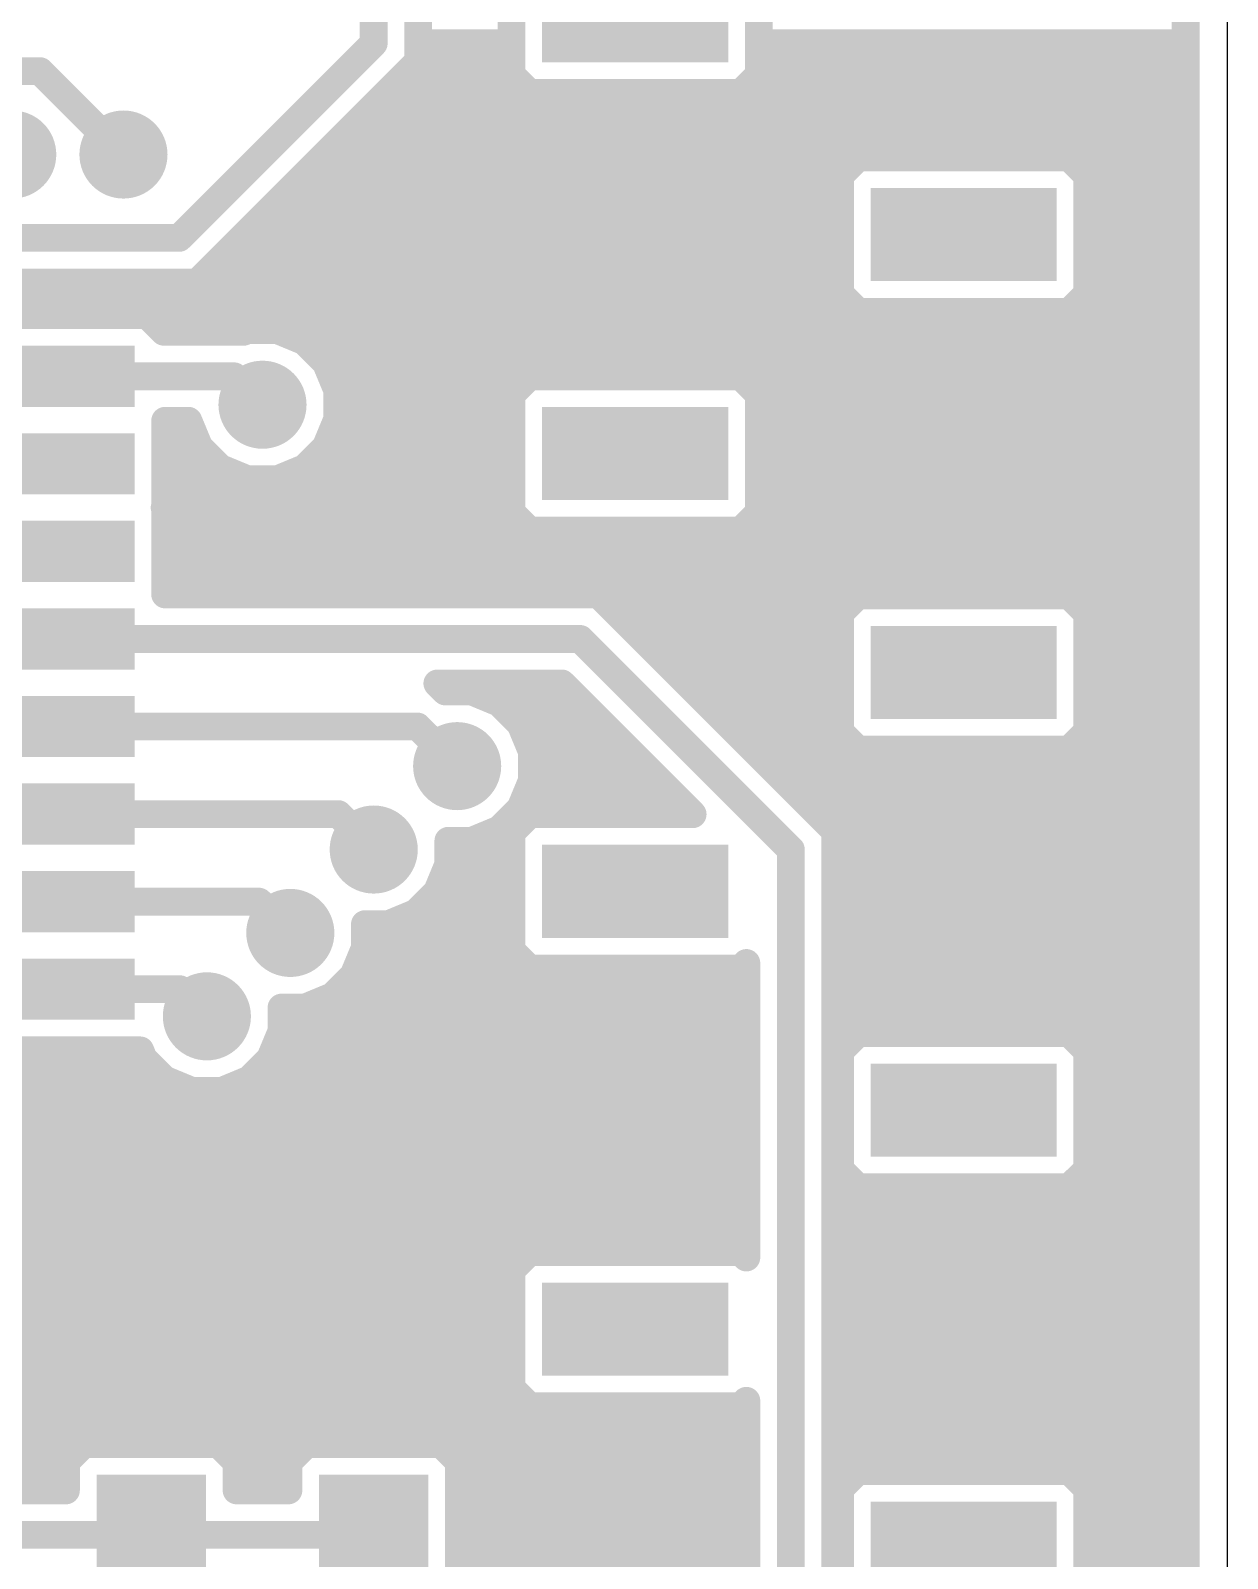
# Model space of a CAD drawing. Extents: x 0 to 38, y 0 to 44.4.
# Drawn here: x 27.09 to 38.02, y 15.37 to 29.33 of the extents above; entities that cross this region are included whole.
import ezdxf

# ---------------------------------------------------------------- set-up
doc = ezdxf.new("R2010")
doc.units = 0
for name, color, linetype in [('1', 22, 'CONTINUOUS'), ('18', 82, 'CONTINUOUS'), ('20', 7, 'CONTINUOUS')]:
    doc.layers.add(name, color=color, linetype=linetype)

# ---------------------------------------------------------------- blocks, each defined once
blk = doc.blocks.new('RECT')
blk.add_solid([(-0.5, -0.5), (0.5, -0.5), (-0.5, 0.5), (0.5, 0.5)])
blk = doc.blocks.new('ROUNDV')
at = {"const_width": 0.5}
blk.add_lwpolyline([(0, -0.25, 1), (0, 0.25, 1), (0, -0.25)], format="xyb", dxfattribs=at)

msp = doc.modelspace()

# ---------------------------------------------------------------- linework, layer by layer
at = {"layer": '1', "const_width": 0.254}
for points in [[(37.643, 44.059), (37.643, 0.381)], [(30.226, 34.544), (30.226, 29.21)], [(30.6324, 29.0417), (30.6324, 34.3757)], [(31.4846, 30.0027), (31.4846, 28.9213)], [(33.7434, 28.9213), (33.7434, 30.0027)], [(30.226, 29.21), (28.448, 27.432)], [(30.6324, 29.21), (31.4846, 29.21)], [(33.7434, 29.21), (37.643, 29.21)], [(25.4, 28.956), (27.178, 28.956)], [(27.178, 28.956), (27.94, 28.194)], [(28.8544, 27.2637), (30.6324, 29.0417)], [(30.5467, 28.956), (31.4846, 28.956)], [(31.4846, 28.9213), (31.6483, 28.7576)], [(33.5797, 28.7576), (33.7434, 28.9213)], [(33.7434, 28.956), (37.643, 28.956)], [(30.2927, 28.702), (37.643, 28.702)], [(31.6483, 28.7576), (33.5797, 28.7576)], [(30.0387, 28.448), (37.643, 28.448)], [(29.7847, 28.194), (37.643, 28.194)], [(34.6483, 28.1664), (34.4846, 28.0027)], [(36.5797, 28.1664), (34.6483, 28.1664)], [(36.7434, 28.0027), (36.5797, 28.1664)], [(29.5307, 27.94), (34.4846, 27.94)], [(34.4846, 28.0027), (34.4846, 26.9213)], [(36.7434, 26.9213), (36.7434, 28.0027)], [(36.7434, 27.94), (37.643, 27.94)], [(29.2767, 27.686), (34.4846, 27.686)], [(36.7434, 27.686), (37.643, 27.686)], [(28.448, 27.432), (26.924, 27.432)], [(29.0227, 27.432), (34.4846, 27.432)], [(36.7434, 27.432), (37.643, 27.432)], [(28.6163, 27.0256), (28.8544, 27.2637)], [(28.7687, 27.178), (34.4846, 27.178)], [(36.7434, 27.178), (37.643, 27.178)], [(26.7557, 27.0256), (28.6163, 27.0256)], [(26.4728, 26.924), (34.4846, 26.924)], [(34.4846, 26.9213), (34.6483, 26.7576)], [(36.5797, 26.7576), (36.7434, 26.9213)], [(36.7434, 26.924), (37.643, 26.924)], [(28.1573, 26.7268), (26.6559, 26.7268)], [(28.3097, 26.5744), (28.1573, 26.7268)], [(34.6483, 26.7576), (36.5797, 26.7576)], [(28.2141, 26.67), (37.643, 26.67)], [(29.0372, 26.5744), (28.3097, 26.5744)], [(29.0744, 26.5898), (29.0372, 26.5744)], [(29.3456, 26.5898), (29.0744, 26.5898)], [(29.5962, 26.486), (29.3456, 26.5898)], [(29.788, 26.2942), (29.5962, 26.486)], [(29.6662, 26.416), (37.643, 26.416)], [(29.8918, 26.0436), (29.788, 26.2942)], [(27.4066, 26.168), (28.95, 26.168)], [(28.95, 26.168), (29.21, 25.908)], [(29.8428, 26.162), (31.6439, 26.162)], [(31.6483, 26.1664), (31.4846, 26.0027)], [(33.5797, 26.1664), (31.6483, 26.1664)], [(33.7434, 26.0027), (33.5797, 26.1664)], [(33.5841, 26.162), (37.643, 26.162)], [(29.8918, 25.7724), (29.8918, 26.0436)], [(31.4846, 26.0027), (31.4846, 24.9213)], [(33.7434, 24.9213), (33.7434, 26.0027)], [(29.8918, 25.908), (31.4846, 25.908)], [(33.7434, 25.908), (37.643, 25.908)], [(28.321, 24.9729), (28.321, 25.7616)], [(28.321, 25.7616), (28.5327, 25.7616)], [(28.5327, 25.7616), (28.632, 25.5218)], [(29.788, 25.5218), (29.8918, 25.7724)], [(28.321, 25.654), (28.5772, 25.654)], [(29.8428, 25.654), (31.4846, 25.654)], [(33.7434, 25.654), (37.643, 25.654)], [(28.632, 25.5218), (28.8238, 25.33)], [(29.5962, 25.33), (29.788, 25.5218)], [(27.4066, 25.368), (25.876, 25.368)], [(28.321, 25.4), (28.7538, 25.4)], [(28.8238, 25.33), (29.0744, 25.2262)], [(29.3456, 25.2262), (29.5962, 25.33)], [(29.6662, 25.4), (31.4846, 25.4)], [(33.7434, 25.4), (37.643, 25.4)], [(28.321, 25.146), (31.4846, 25.146)], [(29.0744, 25.2262), (29.3456, 25.2262)], [(33.7434, 25.146), (37.643, 25.146)], [(28.3161, 24.968), (28.321, 24.9729)], [(28.321, 24.9631), (28.3161, 24.968)], [(28.321, 24.1744), (28.321, 24.9631)], [(28.321, 24.892), (31.5139, 24.892)], [(31.4846, 24.9213), (31.6483, 24.7576)], [(33.5797, 24.7576), (33.7434, 24.9213)], [(33.7141, 24.892), (37.643, 24.892)], [(31.6483, 24.7576), (33.5797, 24.7576)], [(28.321, 24.638), (37.643, 24.638)], [(27.4066, 24.568), (26.092, 24.568)], [(28.321, 24.384), (37.643, 24.384)], [(32.2803, 24.1744), (28.321, 24.1744)], [(32.5184, 23.9363), (32.2803, 24.1744)], [(34.6483, 24.1664), (34.4846, 24.0027)], [(36.5797, 24.1664), (34.6483, 24.1664)], [(36.7434, 24.0027), (36.5797, 24.1664)], [(32.3247, 24.13), (34.6119, 24.13)], [(36.6161, 24.13), (37.643, 24.13)], [(34.4424, 22.0123), (32.5184, 23.9363)], [(34.4846, 24.0027), (34.4846, 22.9213)], [(36.7434, 22.9213), (36.7434, 24.0027)], [(27.4066, 23.768), (27.5526, 23.622)], [(27.4066, 23.768), (32.112, 23.768)], [(34.036, 21.844), (32.112, 23.768)], [(32.5787, 23.876), (34.4846, 23.876)], [(36.7434, 23.876), (37.643, 23.876)], [(27.5526, 23.622), (27.686, 23.622)], [(32.8327, 23.622), (34.4846, 23.622)], [(36.7434, 23.622), (37.643, 23.622)], [(30.8809, 23.2878), (30.8071, 23.3616)], [(30.8071, 23.3616), (31.9437, 23.3616)], [(31.9437, 23.3616), (33.1389, 22.1664)], [(33.0867, 23.368), (34.4846, 23.368)], [(36.7434, 23.368), (37.643, 23.368)], [(31.1236, 23.2878), (30.8809, 23.2878)], [(31.3742, 23.184), (31.1236, 23.2878)], [(31.566, 22.9922), (31.3742, 23.184)], [(31.4442, 23.114), (32.1913, 23.114)], [(33.3407, 23.114), (34.4846, 23.114)], [(36.7434, 23.114), (37.643, 23.114)], [(27.4066, 22.968), (30.626, 22.968)], [(30.626, 22.968), (30.988, 22.606)], [(31.6698, 22.7416), (31.566, 22.9922)], [(34.4846, 22.9213), (34.6483, 22.7576)], [(36.5797, 22.7576), (36.7434, 22.9213)], [(31.6208, 22.86), (32.4453, 22.86)], [(33.5947, 22.86), (34.5459, 22.86)], [(36.6821, 22.86), (37.643, 22.86)], [(31.6698, 22.4704), (31.6698, 22.7416)], [(34.6483, 22.7576), (36.5797, 22.7576)], [(31.6698, 22.606), (32.6993, 22.606)], [(33.8487, 22.606), (37.643, 22.606)], [(31.566, 22.2198), (31.6698, 22.4704)], [(31.6208, 22.352), (32.9533, 22.352)], [(34.1027, 22.352), (37.643, 22.352)], [(31.3742, 22.028), (31.566, 22.2198)], [(27.4066, 22.168), (29.902, 22.168)], [(29.902, 22.168), (30.226, 21.844)], [(31.4442, 22.098), (31.5799, 22.098)], [(31.6483, 22.1664), (31.4846, 22.0027)], [(33.1389, 22.1664), (31.6483, 22.1664)], [(34.3567, 22.098), (37.643, 22.098)], [(31.1236, 21.9242), (31.3742, 22.028)], [(31.4846, 22.0027), (31.4846, 20.9213)], [(34.4424, 9.4837), (34.4424, 22.0123)], [(30.9078, 21.7084), (30.9078, 21.9242)], [(30.9078, 21.9242), (31.1236, 21.9242)], [(30.9078, 21.844), (31.4846, 21.844)], [(34.036, 9.652), (34.036, 21.844)], [(34.4424, 21.844), (37.643, 21.844)], [(30.804, 21.4578), (30.9078, 21.7084)], [(30.8588, 21.59), (31.4846, 21.59)], [(34.4424, 21.59), (37.643, 21.59)], [(30.6122, 21.266), (30.804, 21.4578)], [(27.4066, 21.368), (29.178, 21.368)], [(29.178, 21.368), (29.464, 21.082)], [(30.3616, 21.1622), (30.6122, 21.266)], [(30.6822, 21.336), (31.4846, 21.336)], [(34.4424, 21.336), (37.643, 21.336)], [(30.1458, 20.9464), (30.1458, 21.1622)], [(30.1458, 21.1622), (30.3616, 21.1622)], [(30.1458, 21.082), (31.4846, 21.082)], [(34.4424, 21.082), (37.643, 21.082)], [(30.042, 20.6958), (30.1458, 20.9464)], [(30.0968, 20.828), (31.5779, 20.828)], [(31.4846, 20.9213), (31.6483, 20.7576)], [(34.4424, 20.828), (37.643, 20.828)], [(29.8502, 20.504), (30.042, 20.6958)], [(31.6483, 20.7576), (33.5797, 20.7576)], [(33.5797, 20.7576), (33.6296, 20.8075)], [(33.6296, 20.8075), (33.6296, 18.1165)], [(27.4066, 20.568), (27.4126, 20.574)], [(27.4066, 20.568), (28.454, 20.568)], [(28.454, 20.568), (28.702, 20.32)], [(29.9202, 20.574), (33.6296, 20.574)], [(34.4424, 20.574), (37.643, 20.574)], [(29.3838, 20.1844), (29.3838, 20.4002)], [(29.3838, 20.4002), (29.5996, 20.4002)], [(29.5996, 20.4002), (29.8502, 20.504)], [(29.3838, 20.32), (33.6296, 20.32)], [(34.4424, 20.32), (37.643, 20.32)], [(29.28, 19.9338), (29.3838, 20.1844)], [(34.6483, 20.1664), (34.4846, 20.0027)], [(36.5797, 20.1664), (34.6483, 20.1664)], [(36.7434, 20.0027), (36.5797, 20.1664)], [(26.6559, 20.0092), (28.0928, 20.0092)], [(28.0928, 20.0092), (28.124, 19.9338)], [(29.3348, 20.066), (33.6296, 20.066)], [(34.4424, 20.066), (34.5479, 20.066)], [(34.4846, 20.0027), (34.4846, 18.9213)], [(36.6801, 20.066), (37.643, 20.066)], [(36.7434, 18.9213), (36.7434, 20.0027)], [(28.124, 19.9338), (28.3158, 19.742)], [(29.0882, 19.742), (29.28, 19.9338)], [(26.4728, 19.812), (28.2458, 19.812)], [(28.3158, 19.742), (28.5664, 19.6382)], [(28.8376, 19.6382), (29.0882, 19.742)], [(29.1582, 19.812), (33.6296, 19.812)], [(34.4424, 19.812), (34.4846, 19.812)], [(36.7434, 19.812), (37.643, 19.812)], [(26.4728, 19.558), (33.6296, 19.558)], [(28.5664, 19.6382), (28.8376, 19.6382)], [(34.4424, 19.558), (34.4846, 19.558)], [(36.7434, 19.558), (37.643, 19.558)], [(26.4728, 19.304), (33.6296, 19.304)], [(34.4424, 19.304), (34.4846, 19.304)], [(36.7434, 19.304), (37.643, 19.304)], [(26.4728, 19.05), (33.6296, 19.05)], [(34.4424, 19.05), (34.4846, 19.05)], [(36.7434, 19.05), (37.643, 19.05)], [(34.4846, 18.9213), (34.6483, 18.7576)], [(36.5797, 18.7576), (36.7434, 18.9213)], [(26.4728, 18.796), (33.6296, 18.796)], [(34.4424, 18.796), (34.6099, 18.796)], [(34.6483, 18.7576), (36.5797, 18.7576)], [(36.6181, 18.796), (37.643, 18.796)], [(26.4728, 18.542), (33.6296, 18.542)], [(34.4424, 18.542), (37.643, 18.542)], [(26.4361, 18.288), (33.6296, 18.288)], [(31.6483, 18.1664), (31.4846, 18.0027)], [(33.5797, 18.1664), (31.6483, 18.1664)], [(33.6296, 18.1165), (33.5797, 18.1664)], [(34.4424, 18.288), (37.643, 18.288)], [(26.3144, 18.034), (31.5159, 18.034)], [(34.4424, 18.034), (37.643, 18.034)], [(31.4846, 18.0027), (31.4846, 16.9213)], [(26.3144, 17.78), (31.4846, 17.78)], [(34.4424, 17.78), (37.643, 17.78)], [(26.2287, 17.526), (31.4846, 17.526)], [(34.4424, 17.526), (37.643, 17.526)], [(25.9747, 17.272), (31.4846, 17.272)], [(34.4424, 17.272), (37.643, 17.272)], [(25.8278, 17.018), (31.4846, 17.018)], [(31.4846, 16.9213), (31.6483, 16.7576)], [(34.4424, 17.018), (37.643, 17.018)], [(33.5797, 16.7576), (33.6296, 16.8075)], [(33.6296, 16.8075), (33.6296, 9.8203)], [(25.7788, 16.764), (31.6419, 16.764)], [(31.6483, 16.7576), (33.5797, 16.7576)], [(33.5861, 16.764), (33.6296, 16.764)], [(34.4424, 16.764), (37.643, 16.764)], [(25.6022, 16.51), (33.6296, 16.51)], [(34.4424, 16.51), (37.643, 16.51)], [(27.5783, 16.4114), (27.4146, 16.2477)], [(28.8097, 16.4114), (27.5783, 16.4114)], [(28.9734, 16.2477), (28.8097, 16.4114)], [(29.6103, 16.4114), (29.4466, 16.2477)], [(30.8417, 16.4114), (29.6103, 16.4114)], [(31.0054, 16.2477), (30.8417, 16.4114)], [(26.9331, 16.256), (27.4229, 16.256)], [(27.4146, 16.2477), (27.4146, 15.9884)], [(28.9651, 16.256), (29.4549, 16.256)], [(28.9734, 15.9884), (28.9734, 16.2477)], [(29.4466, 16.2477), (29.4466, 15.9884)], [(30.9971, 16.256), (33.6296, 16.256)], [(31.0054, 14.9163), (31.0054, 16.2477)], [(34.4424, 16.256), (37.643, 16.256)], [(34.6483, 16.1664), (34.4846, 16.0027)], [(36.5797, 16.1664), (34.6483, 16.1664)], [(36.7434, 16.0027), (36.5797, 16.1664)], [(26.9414, 16.002), (27.4146, 16.002)], [(27.4146, 15.9884), (26.9414, 15.9884)], [(28.9734, 16.002), (29.4466, 16.002)], [(29.4466, 15.9884), (28.9734, 15.9884)], [(31.0054, 16.002), (33.6296, 16.002)], [(34.4424, 16.002), (34.4846, 16.002)], [(34.4846, 16.0027), (34.4846, 14.9213)], [(36.7434, 14.9213), (36.7434, 16.0027)], [(36.7434, 16.002), (37.643, 16.002)], [(31.0054, 15.748), (33.6296, 15.748)], [(34.4424, 15.748), (34.4846, 15.748)], [(36.7434, 15.748), (37.643, 15.748)], [(26.162, 15.582), (28.194, 15.582)], [(28.194, 15.582), (30.226, 15.582)], [(31.0054, 15.494), (33.6296, 15.494)], [(34.4424, 15.494), (34.4846, 15.494)], [(36.7434, 15.494), (37.643, 15.494)], [(31.0054, 15.24), (33.6296, 15.24)], [(34.4424, 15.24), (34.4846, 15.24)], [(36.7434, 15.24), (37.643, 15.24)]]:
    msp.add_lwpolyline(points, dxfattribs=at)
at = {"layer": '1', "const_width": 0.127}
for points in [[(30.2709, 29.1651, 1), (30.1811, 29.2549)], [(30.6324, 29.2735, 1), (30.6324, 29.1465)], [(31.4846, 29.1465, 1), (31.4846, 29.2735)], [(33.7434, 29.2735, 1), (33.7434, 29.1465)], [(37.643, 29.1465, 1), (37.643, 29.2735)], [(30.1625, 29.21, 1), (30.2895, 29.21)], [(27.2229, 29.0009, 1), (27.1331, 28.9111)], [(27.178, 28.8925, 1), (27.178, 29.0195)], [(30.5467, 29.0195, 1), (30.5467, 28.8925)], [(30.5689, 29.0417, 1), (30.6959, 29.0417)], [(30.6773, 28.9968, 1), (30.5875, 29.0866)], [(31.5295, 28.9662, 1), (31.4397, 28.8764)], [(31.4846, 28.8925, 1), (31.4846, 29.0195)], [(33.7434, 29.0195, 1), (33.7434, 28.8925)], [(33.7883, 28.8764, 1), (33.6985, 28.9662)], [(37.643, 28.8925, 1), (37.643, 29.0195)], [(31.4211, 28.9213, 1), (31.5481, 28.9213)], [(33.6799, 28.9213, 1), (33.8069, 28.9213)], [(30.2927, 28.7655, 1), (30.2927, 28.6385)], [(31.6483, 28.8211, 1), (31.6483, 28.6941)], [(31.6034, 28.7127, 1), (31.6932, 28.8025)], [(33.5348, 28.8025, 1), (33.6246, 28.7127)], [(33.5797, 28.6941, 1), (33.5797, 28.8211)], [(37.643, 28.6385, 1), (37.643, 28.7655)], [(30.0387, 28.5115, 1), (30.0387, 28.3845)], [(37.643, 28.3845, 1), (37.643, 28.5115)], [(27.8951, 28.1491, 1), (27.9849, 28.2389)], [(29.7847, 28.2575, 1), (29.7847, 28.1305)], [(34.6483, 28.2299, 1), (34.6483, 28.1029)], [(34.6932, 28.1215, 1), (34.6034, 28.2113)], [(36.6246, 28.2113, 1), (36.5348, 28.1215)], [(36.5797, 28.1029, 1), (36.5797, 28.2299)], [(37.643, 28.1305, 1), (37.643, 28.2575)], [(29.5307, 28.0035, 1), (29.5307, 27.8765)], [(34.5481, 28.0027, 1), (34.4211, 28.0027)], [(34.4397, 28.0476, 1), (34.5295, 27.9578)], [(34.4846, 27.8765, 1), (34.4846, 28.0035)], [(36.8069, 28.0027, 1), (36.6799, 28.0027)], [(36.7434, 28.0035, 1), (36.7434, 27.8765)], [(36.6985, 27.9578, 1), (36.7883, 28.0476)], [(37.643, 27.8765, 1), (37.643, 28.0035)], [(29.2767, 27.7495, 1), (29.2767, 27.6225)], [(34.4846, 27.6225, 1), (34.4846, 27.7495)], [(36.7434, 27.7495, 1), (36.7434, 27.6225)], [(37.643, 27.6225, 1), (37.643, 27.7495)], [(28.4031, 27.4769, 1), (28.4929, 27.3871)], [(28.448, 27.3685, 1), (28.448, 27.4955)], [(29.0227, 27.4955, 1), (29.0227, 27.3685)], [(34.4846, 27.3685, 1), (34.4846, 27.4955)], [(36.7434, 27.4955, 1), (36.7434, 27.3685)], [(37.643, 27.3685, 1), (37.643, 27.4955)], [(28.8095, 27.3086, 1), (28.8993, 27.2188)], [(28.8993, 27.2188, 1), (28.8095, 27.3086)], [(28.7687, 27.2415, 1), (28.7687, 27.1145)], [(34.4846, 27.1145, 1), (34.4846, 27.2415)], [(36.7434, 27.2415, 1), (36.7434, 27.1145)], [(37.643, 27.1145, 1), (37.643, 27.2415)], [(28.5714, 27.0705, 1), (28.6612, 26.9807)], [(28.6163, 26.9621, 1), (28.6163, 27.0891)], [(34.5295, 26.9662, 1), (34.4397, 26.8764)], [(34.4211, 26.9213, 1), (34.5481, 26.9213)], [(34.4846, 26.8605, 1), (34.4846, 26.9875)], [(36.7434, 26.9875, 1), (36.7434, 26.8605)], [(36.6799, 26.9213, 1), (36.8069, 26.9213)], [(36.7883, 26.8764, 1), (36.6985, 26.9662)], [(37.643, 26.8605, 1), (37.643, 26.9875)], [(28.2022, 26.7717, 1), (28.1124, 26.6819)], [(28.1573, 26.6633, 1), (28.1573, 26.7903)], [(34.6483, 26.8211, 1), (34.6483, 26.6941)], [(34.6034, 26.7127, 1), (34.6932, 26.8025)], [(36.5348, 26.8025, 1), (36.6246, 26.7127)], [(36.5797, 26.6941, 1), (36.5797, 26.8211)], [(28.2141, 26.7335, 1), (28.2141, 26.6065)], [(28.3097, 26.6379, 1), (28.3097, 26.5109)], [(28.2648, 26.5295, 1), (28.3546, 26.6193)], [(29.0129, 26.6331, 1), (29.0615, 26.5157)], [(29.0744, 26.6533, 1), (29.0744, 26.5263)], [(29.0372, 26.5109, 1), (29.0372, 26.6379)], [(29.0987, 26.5311, 1), (29.0501, 26.6485)], [(29.3699, 26.6485, 1), (29.3213, 26.5311)], [(29.3456, 26.5263, 1), (29.3456, 26.6533)], [(37.643, 26.6065, 1), (37.643, 26.7335)], [(29.6411, 26.5309, 1), (29.5513, 26.4411)], [(29.5719, 26.4273, 1), (29.6205, 26.5447)], [(29.6662, 26.4795, 1), (29.6662, 26.3525)], [(37.643, 26.3525, 1), (37.643, 26.4795)], [(29.8467, 26.3185, 1), (29.7293, 26.2699)], [(29.7431, 26.2493, 1), (29.8329, 26.3391)], [(27.4066, 26.2315, 1), (27.4066, 26.1045)], [(28.9949, 26.2129, 1), (28.9051, 26.1231)], [(28.95, 26.1045, 1), (28.95, 26.2315)], [(29.8428, 26.2255, 1), (29.8428, 26.0985)], [(31.6483, 26.2299, 1), (31.6483, 26.1029)], [(31.6932, 26.1215, 1), (31.6034, 26.2113)], [(31.6439, 26.0985, 1), (31.6439, 26.2255)], [(33.6246, 26.2113, 1), (33.5348, 26.1215)], [(33.5841, 26.2255, 1), (33.5841, 26.0985)], [(33.5797, 26.1029, 1), (33.5797, 26.2299)], [(37.643, 26.0985, 1), (37.643, 26.2255)], [(29.9553, 26.0436, 1), (29.8283, 26.0436)], [(29.8331, 26.0193, 1), (29.9505, 26.0679)], [(31.5481, 26.0027, 1), (31.4211, 26.0027)], [(31.4397, 26.0476, 1), (31.5295, 25.9578)], [(33.8069, 26.0027, 1), (33.6799, 26.0027)], [(33.6985, 25.9578, 1), (33.7883, 26.0476)], [(29.1651, 25.8631, 1), (29.2549, 25.9529)], [(29.8918, 25.9715, 1), (29.8918, 25.8445)], [(31.4846, 25.8445, 1), (31.4846, 25.9715)], [(33.7434, 25.9715, 1), (33.7434, 25.8445)], [(37.643, 25.8445, 1), (37.643, 25.9715)], [(28.3845, 25.7616, 1), (28.2575, 25.7616)], [(28.321, 25.8251, 1), (28.321, 25.6981)], [(28.5913, 25.7859, 1), (28.474, 25.7373)], [(28.5327, 25.6981, 1), (28.5327, 25.8251)], [(29.8283, 25.7724, 1), (29.9553, 25.7724)], [(29.9505, 25.7481, 1), (29.8331, 25.7967)], [(28.321, 25.7175, 1), (28.321, 25.5905)], [(28.5772, 25.5905, 1), (28.5772, 25.7175)], [(29.8428, 25.7175, 1), (29.8428, 25.5905)], [(31.4846, 25.5905, 1), (31.4846, 25.7175)], [(33.7434, 25.7175, 1), (33.7434, 25.5905)], [(37.643, 25.5905, 1), (37.643, 25.7175)], [(28.6769, 25.5667, 1), (28.5871, 25.4769)], [(28.5733, 25.4975, 1), (28.6907, 25.5461)], [(29.7293, 25.5461, 1), (29.8467, 25.4975)], [(29.8329, 25.4769, 1), (29.7431, 25.5667)], [(27.4066, 25.3045, 1), (27.4066, 25.4315)], [(28.321, 25.4635, 1), (28.321, 25.3365)], [(28.7538, 25.3365, 1), (28.7538, 25.4635)], [(28.8481, 25.3887, 1), (28.7995, 25.2713)], [(28.7789, 25.2851, 1), (28.8687, 25.3749)], [(29.5513, 25.3749, 1), (29.6411, 25.2851)], [(29.6205, 25.2713, 1), (29.5719, 25.3887)], [(29.6662, 25.4635, 1), (29.6662, 25.3365)], [(31.4846, 25.3365, 1), (31.4846, 25.4635)], [(33.7434, 25.4635, 1), (33.7434, 25.3365)], [(37.643, 25.3365, 1), (37.643, 25.4635)], [(28.321, 25.2095, 1), (28.321, 25.0825)], [(29.0744, 25.2897, 1), (29.0744, 25.1627)], [(29.0501, 25.1675, 1), (29.0987, 25.2849)], [(29.3213, 25.2849, 1), (29.3699, 25.1675)], [(29.3456, 25.1627, 1), (29.3456, 25.2897)], [(31.4846, 25.0825, 1), (31.4846, 25.2095)], [(33.7434, 25.2095, 1), (33.7434, 25.0825)], [(37.643, 25.0825, 1), (37.643, 25.2095)], [(28.361, 25.0129, 1), (28.2712, 24.9231)], [(28.2712, 25.0129, 1), (28.361, 24.9231)], [(28.3845, 24.9631, 1), (28.2575, 24.9631)], [(28.2575, 24.9729, 1), (28.3845, 24.9729)], [(28.321, 24.9555, 1), (28.321, 24.8285)], [(28.3659, 24.928, 1), (28.2761, 25.0178)], [(28.2761, 24.9182, 1), (28.3659, 25.008)], [(31.5295, 24.9662, 1), (31.4397, 24.8764)], [(31.5139, 24.8285, 1), (31.5139, 24.9555)], [(33.7141, 24.9555, 1), (33.7141, 24.8285)], [(33.7883, 24.8764, 1), (33.6985, 24.9662)], [(37.643, 24.8285, 1), (37.643, 24.9555)], [(31.4211, 24.9213, 1), (31.5481, 24.9213)], [(31.6483, 24.8211, 1), (31.6483, 24.6941)], [(31.6034, 24.7127, 1), (31.6932, 24.8025)], [(33.5348, 24.8025, 1), (33.6246, 24.7127)], [(33.5797, 24.6941, 1), (33.5797, 24.8211)], [(33.6799, 24.9213, 1), (33.8069, 24.9213)], [(28.321, 24.7015, 1), (28.321, 24.5745)], [(37.643, 24.5745, 1), (37.643, 24.7015)], [(27.4066, 24.5045, 1), (27.4066, 24.6315)], [(28.321, 24.4475, 1), (28.321, 24.3205)], [(37.643, 24.3205, 1), (37.643, 24.4475)], [(28.321, 24.2379, 1), (28.321, 24.1109)], [(32.3252, 24.2193, 1), (32.2354, 24.1295)], [(32.2803, 24.1109, 1), (32.2803, 24.2379)], [(34.6483, 24.2299, 1), (34.6483, 24.1029)], [(34.6932, 24.1215, 1), (34.6034, 24.2113)], [(36.6246, 24.2113, 1), (36.5348, 24.1215)], [(36.5797, 24.1029, 1), (36.5797, 24.2299)], [(28.2575, 24.1744, 1), (28.3845, 24.1744)], [(32.3247, 24.1935, 1), (32.3247, 24.0665)], [(34.6119, 24.0665, 1), (34.6119, 24.1935)], [(36.6161, 24.1935, 1), (36.6161, 24.0665)], [(37.643, 24.0665, 1), (37.643, 24.1935)], [(32.5633, 23.9812, 1), (32.4735, 23.8914)], [(32.4735, 23.8914, 1), (32.5633, 23.9812)], [(34.5481, 24.0027, 1), (34.4211, 24.0027)], [(34.4397, 24.0476, 1), (34.5295, 23.9578)], [(36.8069, 24.0027, 1), (36.6799, 24.0027)], [(36.6985, 23.9578, 1), (36.7883, 24.0476)], [(27.4515, 23.8129, 1), (27.3617, 23.7231)], [(27.4066, 23.8315, 1), (27.4066, 23.7045)], [(32.1569, 23.8129, 1), (32.0671, 23.7231)], [(32.112, 23.7045, 1), (32.112, 23.8315)], [(32.5787, 23.9395, 1), (32.5787, 23.8125)], [(34.4846, 23.8125, 1), (34.4846, 23.9395)], [(36.7434, 23.9395, 1), (36.7434, 23.8125)], [(37.643, 23.8125, 1), (37.643, 23.9395)], [(27.5526, 23.6855, 1), (27.5526, 23.5585)], [(27.686, 23.5585, 1), (27.686, 23.6855)], [(32.8327, 23.6855, 1), (32.8327, 23.5585)], [(34.4846, 23.5585, 1), (34.4846, 23.6855)], [(36.7434, 23.6855, 1), (36.7434, 23.5585)], [(37.643, 23.5585, 1), (37.643, 23.6855)], [(27.5077, 23.5771, 1), (27.5975, 23.6669)], [(30.852, 23.4065, 1), (30.7622, 23.3167)], [(30.8071, 23.4251, 1), (30.8071, 23.2981)], [(31.9886, 23.4065, 1), (31.8988, 23.3167)], [(31.9437, 23.2981, 1), (31.9437, 23.4251)], [(33.0867, 23.4315, 1), (33.0867, 23.3045)], [(34.4846, 23.3045, 1), (34.4846, 23.4315)], [(36.7434, 23.4315, 1), (36.7434, 23.3045)], [(37.643, 23.3045, 1), (37.643, 23.4315)], [(30.8809, 23.3513, 1), (30.8809, 23.2243)], [(30.836, 23.2429, 1), (30.9258, 23.3327)], [(31.1479, 23.3465, 1), (31.0993, 23.2291)], [(31.1236, 23.2243, 1), (31.1236, 23.3513)], [(31.4191, 23.2289, 1), (31.3293, 23.1391)], [(31.3499, 23.1253, 1), (31.3985, 23.2427)], [(31.4442, 23.1775, 1), (31.4442, 23.0505)], [(32.1913, 23.0505, 1), (32.1913, 23.1775)], [(33.3407, 23.1775, 1), (33.3407, 23.0505)], [(34.4846, 23.0505, 1), (34.4846, 23.1775)], [(36.7434, 23.1775, 1), (36.7434, 23.0505)], [(37.643, 23.0505, 1), (37.643, 23.1775)], [(27.4066, 23.0315, 1), (27.4066, 22.9045)], [(30.6709, 23.0129, 1), (30.5811, 22.9231)], [(30.626, 22.9045, 1), (30.626, 23.0315)], [(31.6247, 23.0165, 1), (31.5073, 22.9679)], [(31.5211, 22.9473, 1), (31.6109, 23.0371)], [(34.5295, 22.9662, 1), (34.4397, 22.8764)], [(36.7883, 22.8764, 1), (36.6985, 22.9662)], [(31.6208, 22.9235, 1), (31.6208, 22.7965)], [(32.4453, 22.7965, 1), (32.4453, 22.9235)], [(33.5947, 22.9235, 1), (33.5947, 22.7965)], [(34.4211, 22.9213, 1), (34.5481, 22.9213)], [(34.5459, 22.7965, 1), (34.5459, 22.9235)], [(36.6821, 22.9235, 1), (36.6821, 22.7965)], [(36.6799, 22.9213, 1), (36.8069, 22.9213)], [(37.643, 22.7965, 1), (37.643, 22.9235)], [(31.7333, 22.7416, 1), (31.6063, 22.7416)], [(31.6111, 22.7173, 1), (31.7285, 22.7659)], [(34.6483, 22.8211, 1), (34.6483, 22.6941)], [(34.6034, 22.7127, 1), (34.6932, 22.8025)], [(36.5348, 22.8025, 1), (36.6246, 22.7127)], [(36.5797, 22.6941, 1), (36.5797, 22.8211)], [(30.9431, 22.5611, 1), (31.0329, 22.6509)], [(31.6698, 22.6695, 1), (31.6698, 22.5425)], [(32.6993, 22.5425, 1), (32.6993, 22.6695)], [(33.8487, 22.6695, 1), (33.8487, 22.5425)], [(37.643, 22.5425, 1), (37.643, 22.6695)], [(31.6208, 22.4155, 1), (31.6208, 22.2885)], [(31.6063, 22.4704, 1), (31.7333, 22.4704)], [(31.7285, 22.4461, 1), (31.6111, 22.4947)], [(32.9533, 22.2885, 1), (32.9533, 22.4155)], [(34.1027, 22.4155, 1), (34.1027, 22.2885)], [(37.643, 22.2885, 1), (37.643, 22.4155)], [(31.6109, 22.1749, 1), (31.5211, 22.2647)], [(27.4066, 22.2315, 1), (27.4066, 22.1045)], [(29.9469, 22.2129, 1), (29.8571, 22.1231)], [(29.902, 22.1045, 1), (29.902, 22.2315)], [(31.4442, 22.1615, 1), (31.4442, 22.0345)], [(31.5073, 22.2441, 1), (31.6247, 22.1955)], [(31.5799, 22.0345, 1), (31.5799, 22.1615)], [(31.6483, 22.2299, 1), (31.6483, 22.1029)], [(31.6932, 22.1215, 1), (31.6034, 22.2113)], [(33.094, 22.1215, 1), (33.1838, 22.2113)], [(33.1389, 22.1029, 1), (33.1389, 22.2299)], [(34.3567, 22.1615, 1), (34.3567, 22.0345)], [(37.643, 22.0345, 1), (37.643, 22.1615)], [(31.3293, 22.0729, 1), (31.4191, 21.9831)], [(31.3985, 21.9693, 1), (31.3499, 22.0867)], [(31.5481, 22.0027, 1), (31.4211, 22.0027)], [(31.4397, 22.0476, 1), (31.5295, 21.9578)], [(34.5059, 22.0123, 1), (34.3789, 22.0123)], [(34.3975, 21.9674, 1), (34.4873, 22.0572)], [(30.1811, 21.7991, 1), (30.2709, 21.8889)], [(30.9713, 21.9242, 1), (30.8443, 21.9242)], [(30.9078, 21.9877, 1), (30.9078, 21.8607)], [(30.9078, 21.9075, 1), (30.9078, 21.7805)], [(31.0993, 21.9829, 1), (31.1479, 21.8655)], [(31.1236, 21.8607, 1), (31.1236, 21.9877)], [(31.4846, 21.7805, 1), (31.4846, 21.9075)], [(34.0995, 21.844, 1), (33.9725, 21.844)], [(33.9911, 21.7991, 1), (34.0809, 21.8889)], [(34.4424, 21.9075, 1), (34.4424, 21.7805)], [(37.643, 21.7805, 1), (37.643, 21.9075)], [(30.9665, 21.6841, 1), (30.8491, 21.7327)], [(30.8588, 21.6535, 1), (30.8588, 21.5265)], [(30.8443, 21.7084, 1), (30.9713, 21.7084)], [(31.4846, 21.5265, 1), (31.4846, 21.6535)], [(34.4424, 21.6535, 1), (34.4424, 21.5265)], [(37.643, 21.5265, 1), (37.643, 21.6535)], [(30.7453, 21.4821, 1), (30.8627, 21.4335)], [(30.8489, 21.4129, 1), (30.7591, 21.5027)], [(27.4066, 21.4315, 1), (27.4066, 21.3045)], [(29.2229, 21.4129, 1), (29.1331, 21.3231)], [(29.178, 21.3045, 1), (29.178, 21.4315)], [(30.5673, 21.3109, 1), (30.6571, 21.2211)], [(30.6365, 21.2073, 1), (30.5879, 21.3247)], [(30.6822, 21.3995, 1), (30.6822, 21.2725)], [(31.4846, 21.2725, 1), (31.4846, 21.3995)], [(34.4424, 21.3995, 1), (34.4424, 21.2725)], [(37.643, 21.2725, 1), (37.643, 21.3995)], [(30.2093, 21.1622, 1), (30.0823, 21.1622)], [(30.1458, 21.2257, 1), (30.1458, 21.0987)], [(30.3373, 21.2209, 1), (30.3859, 21.1035)], [(30.3616, 21.0987, 1), (30.3616, 21.2257)], [(29.4191, 21.0371, 1), (29.5089, 21.1269)], [(30.1458, 21.1455, 1), (30.1458, 21.0185)], [(31.4846, 21.0185, 1), (31.4846, 21.1455)], [(34.4424, 21.1455, 1), (34.4424, 21.0185)], [(37.643, 21.0185, 1), (37.643, 21.1455)], [(30.0968, 20.8915, 1), (30.0968, 20.7645)], [(30.0823, 20.9464, 1), (30.2093, 20.9464)], [(30.2045, 20.9221, 1), (30.0871, 20.9707)], [(31.5295, 20.9662, 1), (31.4397, 20.8764)], [(31.4211, 20.9213, 1), (31.5481, 20.9213)], [(31.5779, 20.7645, 1), (31.5779, 20.8915)], [(34.4424, 20.8915, 1), (34.4424, 20.7645)], [(37.643, 20.7645, 1), (37.643, 20.8915)], [(30.0869, 20.6509, 1), (29.9971, 20.7407)], [(31.6483, 20.8211, 1), (31.6483, 20.6941)], [(31.6034, 20.7127, 1), (31.6932, 20.8025)], [(33.5348, 20.8025, 1), (33.6246, 20.7127)], [(33.6931, 20.8075, 1), (33.5661, 20.8075)], [(33.5797, 20.6941, 1), (33.5797, 20.8211)], [(33.6745, 20.7626, 1), (33.5847, 20.8524)], [(27.4066, 20.6315, 1), (27.4066, 20.5045)], [(27.3617, 20.6129, 1), (27.4515, 20.5231)], [(27.4575, 20.5291, 1), (27.3677, 20.6189)], [(28.4989, 20.6129, 1), (28.4091, 20.5231)], [(28.454, 20.5045, 1), (28.454, 20.6315)], [(29.9202, 20.6375, 1), (29.9202, 20.5105)], [(29.9833, 20.7201, 1), (30.1007, 20.6715)], [(33.6296, 20.5105, 1), (33.6296, 20.6375)], [(34.4424, 20.6375, 1), (34.4424, 20.5105)], [(37.643, 20.5105, 1), (37.643, 20.6375)], [(29.4473, 20.4002, 1), (29.3203, 20.4002)], [(29.3838, 20.4637, 1), (29.3838, 20.3367)], [(29.5753, 20.4589, 1), (29.6239, 20.3415)], [(29.5996, 20.3367, 1), (29.5996, 20.4637)], [(29.8053, 20.5489, 1), (29.8951, 20.4591)], [(29.8745, 20.4453, 1), (29.8259, 20.5627)], [(28.6571, 20.2751, 1), (28.7469, 20.3649)], [(29.3838, 20.3835, 1), (29.3838, 20.2565)], [(33.6296, 20.2565, 1), (33.6296, 20.3835)], [(34.4424, 20.3835, 1), (34.4424, 20.2565)], [(37.643, 20.2565, 1), (37.643, 20.3835)], [(29.3203, 20.1844, 1), (29.4473, 20.1844)], [(29.4425, 20.1601, 1), (29.3251, 20.2087)], [(34.6483, 20.2299, 1), (34.6483, 20.1029)], [(34.6932, 20.1215, 1), (34.6034, 20.2113)], [(36.6246, 20.2113, 1), (36.5348, 20.1215)], [(36.5797, 20.1029, 1), (36.5797, 20.2299)], [(28.1514, 20.0335, 1), (28.0341, 19.9849)], [(28.0928, 19.9457, 1), (28.0928, 20.0727)], [(29.3348, 20.1295, 1), (29.3348, 20.0025)], [(33.6296, 20.0025, 1), (33.6296, 20.1295)], [(34.4424, 20.1295, 1), (34.4424, 20.0025)], [(34.5481, 20.0027, 1), (34.4211, 20.0027)], [(34.4397, 20.0476, 1), (34.5295, 19.9578)], [(34.5479, 20.0025, 1), (34.5479, 20.1295)], [(36.6801, 20.1295, 1), (36.6801, 20.0025)], [(36.8069, 20.0027, 1), (36.6799, 20.0027)], [(36.6985, 19.9578, 1), (36.7883, 20.0476)], [(37.643, 20.0025, 1), (37.643, 20.1295)], [(28.1689, 19.9787, 1), (28.0791, 19.8889)], [(28.0653, 19.9095, 1), (28.1827, 19.9581)], [(29.2213, 19.9581, 1), (29.3387, 19.9095)], [(29.3249, 19.8889, 1), (29.2351, 19.9787)], [(28.2458, 19.7485, 1), (28.2458, 19.8755)], [(28.3401, 19.8007, 1), (28.2915, 19.6833)], [(28.2709, 19.6971, 1), (28.3607, 19.7869)], [(29.0433, 19.7869, 1), (29.1331, 19.6971)], [(29.1125, 19.6833, 1), (29.0639, 19.8007)], [(29.1582, 19.8755, 1), (29.1582, 19.7485)], [(33.6296, 19.7485, 1), (33.6296, 19.8755)], [(34.4424, 19.8755, 1), (34.4424, 19.7485)], [(34.4846, 19.7485, 1), (34.4846, 19.8755)], [(36.7434, 19.8755, 1), (36.7434, 19.7485)], [(37.643, 19.7485, 1), (37.643, 19.8755)], [(28.5664, 19.7017, 1), (28.5664, 19.5747)], [(28.5421, 19.5795, 1), (28.5907, 19.6969)], [(28.8133, 19.6969, 1), (28.8619, 19.5795)], [(28.8376, 19.5747, 1), (28.8376, 19.7017)], [(33.6296, 19.4945, 1), (33.6296, 19.6215)], [(34.4424, 19.6215, 1), (34.4424, 19.4945)], [(34.4846, 19.4945, 1), (34.4846, 19.6215)], [(36.7434, 19.6215, 1), (36.7434, 19.4945)], [(37.643, 19.4945, 1), (37.643, 19.6215)], [(33.6296, 19.2405, 1), (33.6296, 19.3675)], [(34.4424, 19.3675, 1), (34.4424, 19.2405)], [(34.4846, 19.2405, 1), (34.4846, 19.3675)], [(36.7434, 19.3675, 1), (36.7434, 19.2405)], [(37.643, 19.2405, 1), (37.643, 19.3675)], [(33.6296, 18.9865, 1), (33.6296, 19.1135)], [(34.4424, 19.1135, 1), (34.4424, 18.9865)], [(34.4846, 18.9865, 1), (34.4846, 19.1135)], [(36.7434, 19.1135, 1), (36.7434, 18.9865)], [(37.643, 18.9865, 1), (37.643, 19.1135)], [(34.5295, 18.9662, 1), (34.4397, 18.8764)], [(36.7883, 18.8764, 1), (36.6985, 18.9662)], [(33.6296, 18.7325, 1), (33.6296, 18.8595)], [(34.4424, 18.8595, 1), (34.4424, 18.7325)], [(34.4211, 18.9213, 1), (34.5481, 18.9213)], [(34.6483, 18.8211, 1), (34.6483, 18.6941)], [(34.6034, 18.7127, 1), (34.6932, 18.8025)], [(34.6099, 18.7325, 1), (34.6099, 18.8595)], [(36.5348, 18.8025, 1), (36.6246, 18.7127)], [(36.6181, 18.8595, 1), (36.6181, 18.7325)], [(36.5797, 18.6941, 1), (36.5797, 18.8211)], [(36.6799, 18.9213, 1), (36.8069, 18.9213)], [(37.643, 18.7325, 1), (37.643, 18.8595)], [(33.6296, 18.4785, 1), (33.6296, 18.6055)], [(34.4424, 18.6055, 1), (34.4424, 18.4785)], [(37.643, 18.4785, 1), (37.643, 18.6055)], [(31.6483, 18.2299, 1), (31.6483, 18.1029)], [(31.6932, 18.1215, 1), (31.6034, 18.2113)], [(33.6246, 18.2113, 1), (33.5348, 18.1215)], [(33.5797, 18.1029, 1), (33.5797, 18.2299)], [(33.6296, 18.2245, 1), (33.6296, 18.3515)], [(34.4424, 18.3515, 1), (34.4424, 18.2245)], [(37.643, 18.2245, 1), (37.643, 18.3515)], [(31.5159, 17.9705, 1), (31.5159, 18.0975)], [(33.5661, 18.1165, 1), (33.6931, 18.1165)], [(33.5847, 18.0716, 1), (33.6745, 18.1614)], [(34.4424, 18.0975, 1), (34.4424, 17.9705)], [(37.643, 17.9705, 1), (37.643, 18.0975)], [(31.5481, 18.0027, 1), (31.4211, 18.0027)], [(31.4397, 18.0476, 1), (31.5295, 17.9578)], [(31.4846, 17.7165, 1), (31.4846, 17.8435)], [(34.4424, 17.8435, 1), (34.4424, 17.7165)], [(37.643, 17.7165, 1), (37.643, 17.8435)], [(31.4846, 17.4625, 1), (31.4846, 17.5895)], [(34.4424, 17.5895, 1), (34.4424, 17.4625)], [(37.643, 17.4625, 1), (37.643, 17.5895)], [(31.4846, 17.2085, 1), (31.4846, 17.3355)], [(34.4424, 17.3355, 1), (34.4424, 17.2085)], [(37.643, 17.2085, 1), (37.643, 17.3355)], [(31.5295, 16.9662, 1), (31.4397, 16.8764)], [(31.4846, 16.9545, 1), (31.4846, 17.0815)], [(34.4424, 17.0815, 1), (34.4424, 16.9545)], [(37.643, 16.9545, 1), (37.643, 17.0815)], [(31.4211, 16.9213, 1), (31.5481, 16.9213)], [(33.6931, 16.8075, 1), (33.5661, 16.8075)], [(33.6745, 16.7626, 1), (33.5847, 16.8524)], [(31.6483, 16.8211, 1), (31.6483, 16.6941)], [(31.6034, 16.7127, 1), (31.6932, 16.8025)], [(31.6419, 16.7005, 1), (31.6419, 16.8275)], [(33.5348, 16.8025, 1), (33.6246, 16.7127)], [(33.5861, 16.8275, 1), (33.5861, 16.7005)], [(33.5797, 16.6941, 1), (33.5797, 16.8211)], [(33.6296, 16.7005, 1), (33.6296, 16.8275)], [(34.4424, 16.8275, 1), (34.4424, 16.7005)], [(37.643, 16.7005, 1), (37.643, 16.8275)], [(33.6296, 16.4465, 1), (33.6296, 16.5735)], [(34.4424, 16.5735, 1), (34.4424, 16.4465)], [(37.643, 16.4465, 1), (37.643, 16.5735)], [(27.5783, 16.4749, 1), (27.5783, 16.3479)], [(27.6232, 16.3665, 1), (27.5334, 16.4563)], [(28.8546, 16.4563, 1), (28.7648, 16.3665)], [(28.8097, 16.3479, 1), (28.8097, 16.4749)], [(29.6103, 16.4749, 1), (29.6103, 16.3479)], [(29.6552, 16.3665, 1), (29.5654, 16.4563)], [(30.8866, 16.4563, 1), (30.7968, 16.3665)], [(30.8417, 16.3479, 1), (30.8417, 16.4749)], [(27.4781, 16.2477, 1), (27.3511, 16.2477)], [(27.3697, 16.2926, 1), (27.4595, 16.2028)], [(27.4229, 16.1925, 1), (27.4229, 16.3195)], [(28.9651, 16.3195, 1), (28.9651, 16.1925)], [(29.0369, 16.2477, 1), (28.9099, 16.2477)], [(28.9285, 16.2028, 1), (29.0183, 16.2926)], [(29.5101, 16.2477, 1), (29.3831, 16.2477)], [(29.4017, 16.2926, 1), (29.4915, 16.2028)], [(29.4549, 16.1925, 1), (29.4549, 16.3195)], [(30.9971, 16.3195, 1), (30.9971, 16.1925)], [(31.0689, 16.2477, 1), (30.9419, 16.2477)], [(30.9605, 16.2028, 1), (31.0503, 16.2926)], [(33.6296, 16.1925, 1), (33.6296, 16.3195)], [(34.4424, 16.3195, 1), (34.4424, 16.1925)], [(37.643, 16.1925, 1), (37.643, 16.3195)], [(34.6483, 16.2299, 1), (34.6483, 16.1029)], [(34.6932, 16.1215, 1), (34.6034, 16.2113)], [(36.6246, 16.2113, 1), (36.5348, 16.1215)], [(36.5797, 16.1029, 1), (36.5797, 16.2299)], [(27.4146, 15.9385, 1), (27.4146, 16.0655)], [(27.4146, 15.9249, 1), (27.4146, 16.0519)], [(28.9734, 16.0655, 1), (28.9734, 15.9385)], [(28.9734, 16.0519, 1), (28.9734, 15.9249)], [(29.4466, 15.9385, 1), (29.4466, 16.0655)], [(29.4466, 15.9249, 1), (29.4466, 16.0519)], [(31.0054, 16.0655, 1), (31.0054, 15.9385)], [(33.6296, 15.9385, 1), (33.6296, 16.0655)], [(34.4424, 16.0655, 1), (34.4424, 15.9385)], [(34.5481, 16.0027, 1), (34.4211, 16.0027)], [(34.4397, 16.0476, 1), (34.5295, 15.9578)], [(34.4846, 15.9385, 1), (34.4846, 16.0655)], [(36.8069, 16.0027, 1), (36.6799, 16.0027)], [(36.7434, 16.0655, 1), (36.7434, 15.9385)], [(36.6985, 15.9578, 1), (36.7883, 16.0476)], [(37.643, 15.9385, 1), (37.643, 16.0655)], [(27.3511, 15.9884, 1), (27.4781, 15.9884)], [(28.9099, 15.9884, 1), (29.0369, 15.9884)], [(29.3831, 15.9884, 1), (29.5101, 15.9884)], [(31.0054, 15.8115, 1), (31.0054, 15.6845)], [(33.6296, 15.6845, 1), (33.6296, 15.8115)], [(34.4424, 15.8115, 1), (34.4424, 15.6845)], [(34.4846, 15.6845, 1), (34.4846, 15.8115)], [(36.7434, 15.8115, 1), (36.7434, 15.6845)], [(37.643, 15.6845, 1), (37.643, 15.8115)], [(28.194, 15.6455, 1), (28.194, 15.5185)], [(28.194, 15.5185, 1), (28.194, 15.6455)], [(30.226, 15.5185, 1), (30.226, 15.6455)], [(31.0054, 15.5575, 1), (31.0054, 15.4305)], [(33.6296, 15.4305, 1), (33.6296, 15.5575)], [(34.4424, 15.5575, 1), (34.4424, 15.4305)], [(34.4846, 15.4305, 1), (34.4846, 15.5575)], [(36.7434, 15.5575, 1), (36.7434, 15.4305)], [(37.643, 15.4305, 1), (37.643, 15.5575)]]:
    msp.add_lwpolyline(points, format="xyb", dxfattribs=at)
at = {"layer": '20'}
msp.add_line((38.024, 0), (38.024, 44.44), dxfattribs=at)

# ---------------------------------------------------------------- block references
at = {"layer": '1'}
for p, xscale, yscale, rotation in [((32.614, 29.462), 0.85, 1.7, 90), ((35.614, 27.462), 0.85, 1.7, 90), ((27.4066, 26.168), 0.5588, 1.27, 270), ((32.614, 25.462), 0.85, 1.7, 90), ((27.4066, 25.368), 0.5588, 1.27, 270), ((27.4066, 24.568), 0.5588, 1.27, 270), ((27.4066, 23.768), 0.5588, 1.27, 270), ((35.614, 23.462), 0.85, 1.7, 90), ((27.4066, 22.968), 0.5588, 1.27, 270), ((27.4066, 22.168), 0.5588, 1.27, 270), ((32.614, 21.462), 0.85, 1.7, 90), ((27.4066, 21.368), 0.5588, 1.27, 270), ((27.4066, 20.568), 0.5588, 1.27, 270), ((35.614, 19.462), 0.85, 1.7, 90), ((32.614, 17.462), 0.85, 1.7, 90), ((35.614, 15.462), 0.85, 1.7, 90)]:
    msp.add_blockref('RECT', p, dxfattribs=dict(at, xscale=xscale, yscale=yscale, rotation=rotation))
at = {"layer": '1', "xscale": 1.1, "rotation": 270}
for p in [(28.194, 15.582), (30.226, 15.582)]:
    msp.add_blockref('RECT', p, dxfattribs=at)
at = {"layer": '18', "xscale": 0.8048, "yscale": 0.8048}
for p in [(26.924, 28.194), (27.94, 28.194), (29.21, 25.908), (30.988, 22.606), (30.226, 21.844), (29.464, 21.082), (28.702, 20.32)]:
    msp.add_blockref('ROUNDV', p, dxfattribs=at)

doc.saveas('drawing.dxf')
